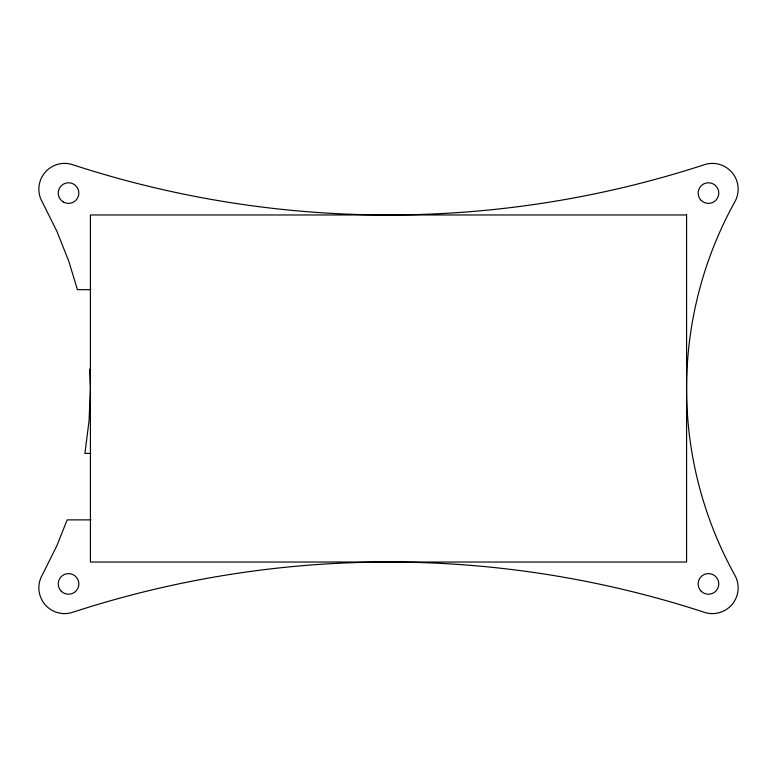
<?xml version="1.0" encoding="UTF-8"?>
<svg xmlns="http://www.w3.org/2000/svg" width="777" height="777" viewBox="0 0 777 777"><rect width="100%" height="100%" fill="white"/><g stroke="black" fill="none" stroke-linecap="round" stroke-linejoin="round"><path stroke-width="1.17" d="M90.754 289.666L77.418 289.666L68.784 261.208L56.789 231.08L42.308 202.069A25.787 25.787 0 0 1 71.309 164.268A1017.705 1017.705 0 0 0 705.691 164.268A25.787 25.787 0 0 1 734.692 202.069A385.217 385.217 0 0 0 734.692 574.931A25.787 25.787 0 0 1 705.691 612.732A1017.705 1017.705 0 0 0 71.309 612.732A25.787 25.787 0 0 1 42.308 574.931L56.789 545.92L67.152 519.881L91.084 519.881M90.423 369.24L89.608 369.24L90.423 388.5L89.054 420.891L84.897 453.399L90.919 453.399M686.577 214.967L90.423 214.967L90.423 562.033L686.577 562.033L686.577 214.967M701.165 591.21A10.315 10.315 0 0 0 718.424 586.586A10.315 10.315 0 0 0 705.788 573.95A10.315 10.315 0 0 0 701.165 591.21M61.247 591.21A10.315 10.315 0 0 0 78.506 586.586A10.315 10.315 0 0 0 65.87 573.95A10.315 10.315 0 0 0 61.247 591.21M63.384 202.02A10.315 10.315 0 0 0 78.856 193.084A10.315 10.315 0 0 0 63.384 184.149A10.315 10.315 0 0 0 63.384 202.02M701.165 200.379A10.315 10.315 0 0 0 718.424 195.755A10.315 10.315 0 0 0 705.788 183.119A10.315 10.315 0 0 0 701.165 200.379"/></g></svg>
